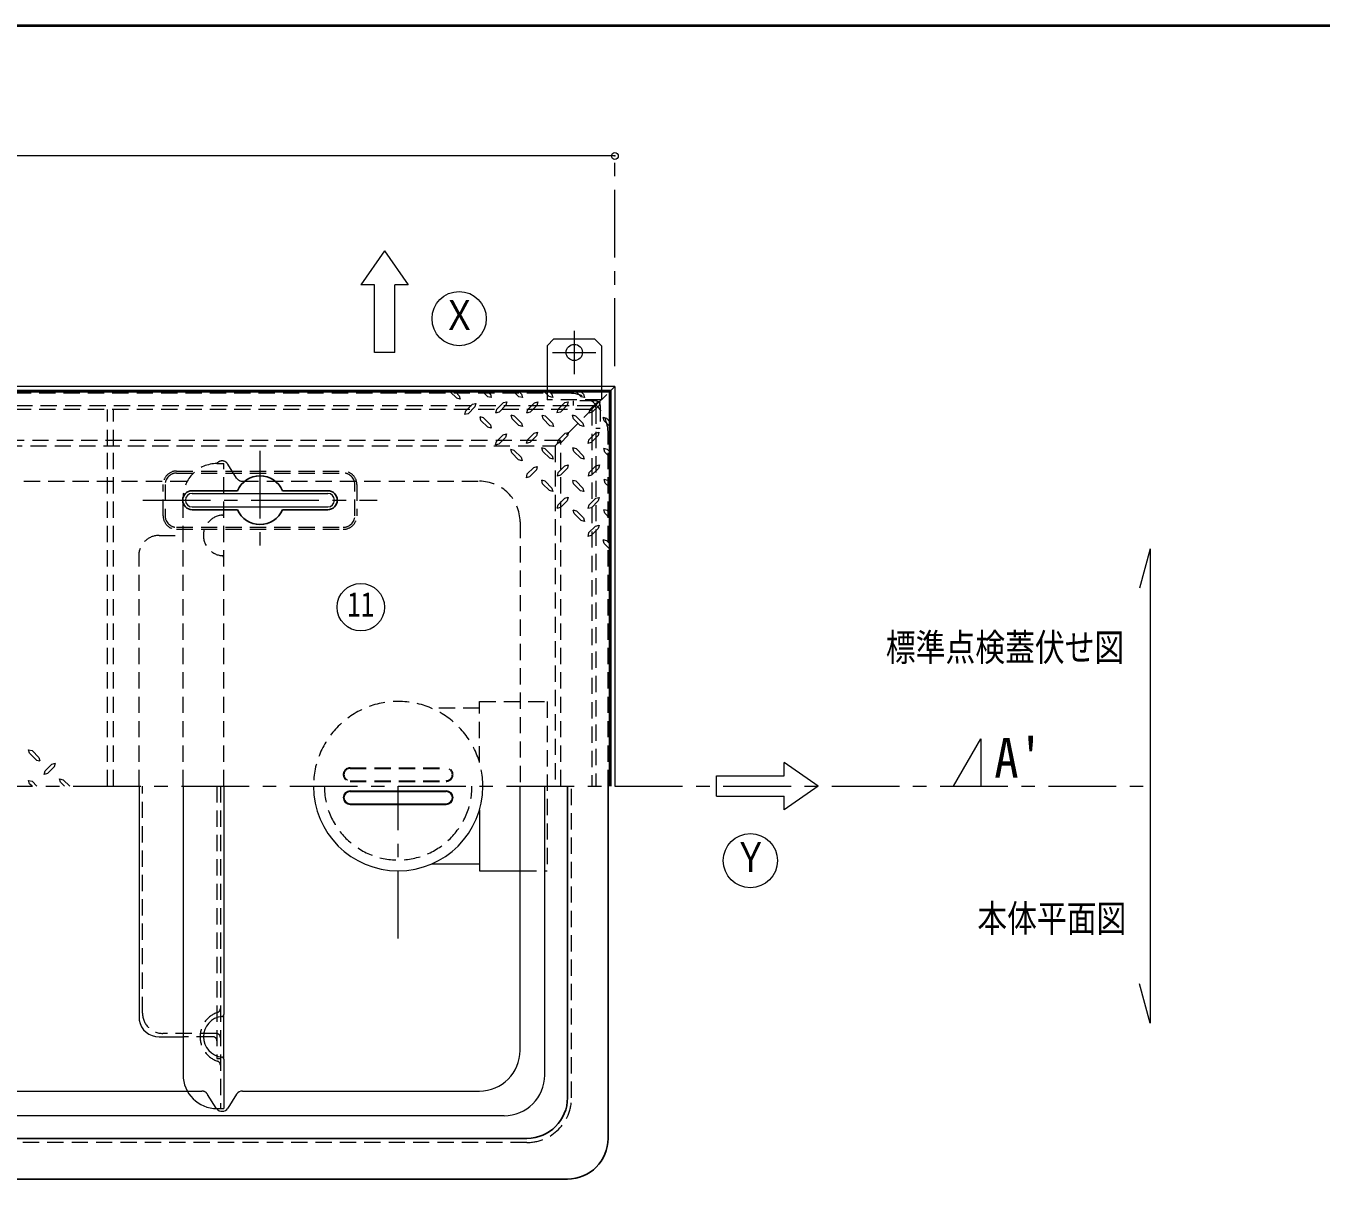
# Model space of a CAD drawing. Units: millimetres at full size, sheet at 1:10; details may follow other scales. Extents: x -2106 to 1944, y -1394 to 1416.
# Drawn here: x -1060 to -104, y 565 to 1416 of the extents above; entities that cross this region are included whole.
import ezdxf
from ezdxf.enums import TextEntityAlignment as Align

# ---------------------------------------------------------------- set-up
doc = ezdxf.new("R2010")
doc.units = ezdxf.units.MM
doc.header["$LTSCALE"] = 10
doc.header["$PDMODE"] = 32
doc.header["$PDSIZE"] = 5
doc.linetypes.add('CHAIN1', pattern=[8, 5, -1, 1, -1])
doc.linetypes.add('DASHED1', pattern=[1.8, 1.2, -0.6])
doc.layers.add('0-0_ﾚｲﾔ1', color=4, linetype='Continuous', lineweight=9)
doc.styles.add('ＭＳ ゴシック', font='')
doc.styles.get('ＭＳ ゴシック').set_extended_font_data('MS Gothic')

msp = doc.modelspace()

# ---------------------------------------------------------------- linework, layer by layer
at = {"layer": '0-0_ﾚｲﾔ1', "color": 1, "lineweight": 40}
msp.add_line((1944.28, 1416.27), (-2105.72, 1416.27), dxfattribs=at)
at = {"layer": '0-0_ﾚｲﾔ1'}
for p, q in [((-625.72, 1320.27), (-1665.72, 1320.27)), ((-670.72, 1185.27), (-675.72, 1180.27)), ((-675.72, 1180.27), (-675.72, 1150.27)), ((-670.72, 1185.27), (-640.72, 1185.27)), ((-635.72, 1180.27), (-640.72, 1185.27)), ((-635.72, 1180.27), (-635.72, 1150.27)), ((-628.72, 1147.27), (-629.72, 1146.27)), ((-747.28, 1146.27), (-742.42, 1141.53)), ((-723.14, 1146.27), (-719.52, 1142.66)), ((-716.95, 1142.01), (-719.52, 1142.66)), ((-719.44, 1146.27), (-717.67, 1144.5)), ((-717.67, 1144.5), (-716.95, 1142.01)), ((-700.23, 1146.27), (-696.62, 1142.66)), ((-694.05, 1141.93), (-696.62, 1142.66)), ((-696.46, 1146.27), (-694.69, 1144.5)), ((-694.69, 1144.5), (-694.05, 1141.93)), ((-677.6, 1146.27), (-674.2, 1142.74)), ((-671.63, 1142.09), (-674.2, 1142.74)), ((-673.96, 1146.27), (-672.27, 1144.59)), ((-672.27, 1144.59), (-671.63, 1142.09)), ((-654.35, 1146.27), (-650.73, 1142.66)), ((-648.16, 1141.93), (-650.73, 1142.66)), ((-650.65, 1146.27), (-648.89, 1144.5)), ((-648.89, 1144.5), (-648.16, 1141.93)), ((-736.07, 1131.89), (-736.72, 1129.4)), ((-734.14, 1130.04), (-736.72, 1129.4)), ((-734.14, 1130.04), (-729.08, 1135.1)), ((-713.17, 1133.09), (-713.81, 1130.6)), ((-711.24, 1131.25), (-713.81, 1130.6)), ((-711.24, 1131.25), (-706.18, 1136.31)), ((-701.68, 1126.34), (-702.32, 1128.92)), ((-699.83, 1128.27), (-702.32, 1128.92)), ((-699.83, 1128.27), (-694.77, 1123.13)), ((-690.27, 1133.01), (-690.91, 1130.52)), ((-688.34, 1131.17), (-690.91, 1130.52)), ((-688.34, 1131.17), (-683.28, 1136.23)), ((-678.78, 1126.26), (-679.42, 1128.84)), ((-676.93, 1128.19), (-679.42, 1128.84)), ((-676.93, 1128.19), (-671.87, 1123.05)), ((-667.85, 1133.17), (-668.49, 1130.68)), ((-665.92, 1131.33), (-668.49, 1130.68)), ((-665.92, 1131.33), (-660.86, 1136.39)), ((-656.36, 1126.42), (-657, 1129)), ((-654.51, 1128.35), (-657, 1129)), ((-654.51, 1128.35), (-649.45, 1123.21)), ((-644.39, 1133.01), (-645.03, 1130.52)), ((-642.46, 1131.17), (-645.03, 1130.52)), ((-642.46, 1131.17), (-637.39, 1136.23)), ((-724.58, 1125.14), (-725.22, 1127.71)), ((-722.73, 1127.07), (-725.22, 1127.71)), ((-724.58, 1125.14), (-719.52, 1120.08)), ((-722.73, 1127.07), (-717.67, 1121.92)), ((-716.95, 1119.43), (-719.52, 1120.08)), ((-717.67, 1121.92), (-716.95, 1119.43)), ((-701.68, 1126.34), (-696.62, 1121.28)), ((-694.05, 1120.64), (-696.62, 1121.28)), ((-694.77, 1123.13), (-694.05, 1120.64)), ((-678.78, 1126.26), (-673.72, 1121.2)), ((-671.14, 1120.56), (-673.72, 1121.2)), ((-671.87, 1123.05), (-671.14, 1120.56)), ((-656.36, 1126.42), (-651.3, 1121.36)), ((-648.72, 1120.72), (-651.3, 1121.36)), ((-649.45, 1123.21), (-648.72, 1120.72)), ((-631.77, 1126.67), (-634.34, 1127.31)), ((-633.62, 1124.74), (-634.34, 1127.31)), ((-633.62, 1124.74), (-629.72, 1120.84)), ((-631.77, 1126.67), (-629.72, 1124.32)), ((-713.41, 1109.39), (-714.06, 1106.9)), ((-711.48, 1107.54), (-706.42, 1112.6)), ((-690.51, 1110.59), (-691.15, 1108.1)), ((-688.58, 1108.75), (-683.52, 1113.81)), ((-667.61, 1110.51), (-668.25, 1108.02)), ((-665.68, 1108.67), (-660.62, 1113.73)), ((-645.19, 1110.67), (-645.83, 1108.18)), ((-643.26, 1108.83), (-638.2, 1113.89)), ((-711.48, 1107.54), (-714.06, 1106.9)), ((-701.84, 1101.11), (-702.48, 1103.68)), ((-699.99, 1103.04), (-702.48, 1103.68)), ((-701.84, 1101.11), (-696.78, 1096.05)), ((-699.99, 1103.04), (-694.93, 1097.9)), ((-688.58, 1108.75), (-691.15, 1108.1)), ((-678.94, 1102.32), (-679.58, 1104.89)), ((-677.09, 1104.25), (-679.58, 1104.89)), ((-678.94, 1102.32), (-673.88, 1097.25)), ((-677.09, 1104.25), (-672.03, 1099.1)), ((-665.68, 1108.67), (-668.25, 1108.02)), ((-656.04, 1102.24), (-656.68, 1104.81)), ((-654.19, 1104.17), (-656.68, 1104.81)), ((-656.04, 1102.24), (-650.97, 1097.17)), ((-654.19, 1104.17), (-649.13, 1099.02)), ((-643.26, 1108.83), (-645.83, 1108.18)), ((-631.29, 1103.68), (-633.86, 1104.33)), ((-633.14, 1101.75), (-633.86, 1104.33)), ((-633.14, 1101.75), (-629.72, 1098.34)), ((-631.29, 1103.68), (-629.72, 1102.12)), ((-694.21, 1095.41), (-696.78, 1096.05)), ((-694.93, 1097.9), (-694.21, 1095.41)), ((-671.31, 1096.61), (-673.88, 1097.25)), ((-672.03, 1099.1), (-671.31, 1096.61)), ((-648.4, 1096.53), (-650.97, 1097.17)), ((-649.13, 1099.02), (-648.4, 1096.53)), ((-690.67, 1085.36), (-691.31, 1082.87)), ((-688.74, 1083.51), (-691.31, 1082.87)), ((-688.74, 1083.51), (-683.68, 1088.58)), ((-679.1, 1078.37), (-679.74, 1080.94)), ((-677.25, 1080.3), (-679.74, 1080.94)), ((-667.77, 1086.57), (-668.41, 1084.08)), ((-665.84, 1084.72), (-668.41, 1084.08)), ((-665.84, 1084.72), (-660.78, 1089.78)), ((-656.2, 1078.29), (-656.84, 1080.86)), ((-654.35, 1080.22), (-656.84, 1080.86)), ((-644.87, 1086.49), (-645.51, 1084)), ((-642.94, 1084.64), (-645.51, 1084)), ((-642.94, 1084.64), (-637.88, 1089.7)), ((-630.97, 1080.86), (-633.54, 1081.5)), ((-632.89, 1078.93), (-633.54, 1081.5)), ((-630.97, 1080.86), (-629.72, 1079.62)), ((-679.1, 1078.37), (-674.04, 1073.31)), ((-677.25, 1080.3), (-672.19, 1075.16)), ((-671.47, 1072.67), (-674.04, 1073.31)), ((-672.19, 1075.16), (-671.47, 1072.67)), ((-656.2, 1078.29), (-651.14, 1073.23)), ((-654.35, 1080.22), (-649.29, 1075.08)), ((-648.56, 1072.59), (-651.14, 1073.23)), ((-649.29, 1075.08), (-648.56, 1072.59)), ((-632.89, 1078.93), (-629.72, 1075.76)), ((-667.93, 1062.62), (-668.57, 1060.13)), ((-666, 1060.77), (-660.94, 1065.84)), ((-645.03, 1062.54), (-645.67, 1060.05)), ((-643.1, 1060.69), (-638.04, 1065.75)), ((-666, 1060.77), (-668.57, 1060.13)), ((-653.95, 1058.28), (-656.52, 1058.92)), ((-655.8, 1056.35), (-656.52, 1058.92)), ((-655.8, 1056.35), (-650.73, 1051.37)), ((-653.95, 1058.28), (-648.89, 1053.22)), ((-648.89, 1053.22), (-648.16, 1050.65)), ((-643.1, 1060.69), (-645.67, 1060.05)), ((-631.37, 1058.6), (-633.94, 1059.25)), ((-633.22, 1056.67), (-633.94, 1059.25)), ((-633.22, 1056.67), (-629.72, 1053.04)), ((-631.37, 1058.6), (-629.72, 1056.96)), ((-648.16, 1050.65), (-650.73, 1051.37)), ((-645.11, 1042.13), (-645.75, 1039.56)), ((-645.11, 1042.13), (-640.05, 1047.19)), ((-643.18, 1040.28), (-638.2, 1045.34)), ((-643.18, 1040.28), (-645.75, 1039.56)), ((-631.77, 1036.34), (-634.34, 1036.99)), ((-633.62, 1034.42), (-634.34, 1036.99)), ((-633.62, 1034.42), (-629.72, 1030.36)), ((-631.77, 1036.34), (-629.72, 1034.3)), ((-1058.49, 882.11), (-1055.92, 881.47)), ((-1057.77, 879.62), (-1058.49, 882.11)), ((-1052.71, 874.48), (-1057.77, 879.62)), ((-1050.86, 876.41), (-1055.92, 881.47)), ((-1052.71, 874.48), (-1050.22, 873.84)), ((-1050.86, 876.41), (-1050.22, 873.84)), ((-1041.3, 871.5), (-1046.36, 866.44)), ((-1041.3, 871.5), (-1038.72, 872.15)), ((-1039.37, 869.66), (-1038.72, 872.15)), ((-1058.49, 859.53), (-1055.92, 858.89)), ((-1057.77, 857.04), (-1058.49, 859.53)), ((-1056, 855.27), (-1057.77, 857.04)), ((-1052.31, 855.27), (-1055.92, 858.89)), ((-1028.16, 855.27), (-1033.02, 860.01)), ((-976.97, 855.27), (-976.97, 682.55)), ((-821.22, 851.77), (-750.22, 851.77)), ((-695.72, 660.27), (-695.72, 855.27)), ((-677.51, 642.06), (-677.51, 855.27)), ((-821.22, 841.77), (-750.22, 841.77)), ((-725.72, 837.77), (-725.72, 792.77)), ((-725.72, 797.77), (-761.23, 797.77)), ((-725.72, 792.77), (-695.72, 792.77)), ((-914.47, 653.84), (-914.47, 686.7)), ((-962.22, 670.27), (-944.47, 670.27)), ((-1350.04, 630.27), (-941.4, 630.27)), ((-904.95, 627.95), (-911.5, 617.6)), ((-900.72, 630.27), (-725.72, 630.27)), ((-707.51, 612.06), (-1583.93, 612.06))]:
    msp.add_line(p, q, dxfattribs=at)
at = {"layer": '0-0_ﾚｲﾔ1', "linetype": 'CHAIN1'}
for p, q in [((-625.72, 1165.27), (-625.72, 1320.27)), ((-655.72, 1191.27), (-655.72, 1159.27)), ((-671.72, 1175.27), (-639.72, 1175.27)), ((-887.72, 1102.77), (-887.72, 1029.77)), ((-974.22, 1066.27), (-801.22, 1066.27)), ((-1985.72, 855.27), (-230.72, 855.27)), ((-785.72, 742.77), (-785.72, 855.27))]:
    msp.add_line(p, q, dxfattribs=at)
at = {"layer": '0-0_ﾚｲﾔ1', "color": 7, "lineweight": 18}
for p, q in [((-795.72, 1250.27), (-813.22, 1225.27)), ((-795.72, 1250.27), (-778.22, 1225.27)), ((-788.22, 1175.27), (-788.22, 1225.27)), ((-778.22, 1225.27), (-788.22, 1225.27)), ((-788.22, 1175.27), (-803.22, 1175.27)), ((-625.72, 1150.27), (-1665.72, 1150.27)), ((-628.72, 1147.27), (-1662.72, 1147.27)), ((-628.72, 1147.27), (-625.72, 1150.27)), ((-628.72, 1147.27), (-628.72, 855.27)), ((-625.72, 1150.27), (-625.72, 855.27)), ((-937.72, 1071.27), (-837.72, 1071.27)), ((-937.72, 1061.27), (-837.72, 1061.27)), ((-230.72, 1030.27), (-238.48, 1001.29)), ((-230.72, 1030.27), (-230.72, 680.27)), ((-475.72, 855.27), (-500.72, 872.77)), ((-550.72, 847.77), (-550.72, 862.77)), ((-944.47, 855.27), (-944.47, 642.27)), ((-914.47, 855.27), (-914.47, 686.7)), ((-821.22, 851.27), (-750.22, 851.27)), ((-475.72, 855.27), (-500.72, 837.77)), ((-821.22, 842.27), (-750.22, 842.27)), ((-550.72, 847.77), (-500.72, 847.77)), ((-500.72, 837.77), (-500.72, 847.77)), ((-230.72, 680.27), (-238.48, 709.25)), ((-914.47, 653.84), (-914.47, 617.27)), ((-919.47, 617.27), (-914.47, 617.27))]:
    msp.add_line(p, q, dxfattribs=at)
at = {"layer": '0-0_ﾚｲﾔ1', "linetype": 'DASHED1'}
for p, q in [((-675.72, 1150.27), (-675.72, 1140.27)), ((-635.72, 1150.27), (-635.72, 1140.27)), ((-660.72, 1145.27), (-1630.72, 1145.27)), ((-635.72, 1140.27), (-675.72, 1140.27)), ((-656.52, 1139.47), (-656.52, 1136.27)), ((-639.72, 1139.47), (-656.52, 1139.47)), ((-640.19, 1135.8), (-629.72, 1146.27)), ((-642.72, 1133.27), (-1120.22, 1133.27)), ((-1000.22, 1106.27), (-1000.22, 1133.27)), ((-995.72, 1106.27), (-995.72, 1133.27)), ((-642.72, 1133.27), (-642.72, 855.27)), ((-636.52, 1136.27), (-636.52, 1119.47)), ((-639.72, 1119.47), (-636.52, 1119.47)), ((-665.72, 1110.27), (-1625.72, 1110.27)), ((-665.72, 855.27), (-665.72, 1110.27)), ((-630.72, 855.27), (-630.72, 1115.27)), ((-919.47, 1093.27), (-914.47, 1093.27)), ((-914.47, 855.27), (-914.47, 1093.27)), ((-904.95, 1082.6), (-911.5, 1092.95)), ((-1350.04, 1080.27), (-941.4, 1080.27)), ((-900.72, 1080.27), (-725.72, 1080.27)), ((-944.47, 855.27), (-944.47, 1068.27)), ((-695.72, 1050.27), (-695.72, 855.27)), ((-962.22, 1040.27), (-944.47, 1040.27)), ((-976.97, 855.27), (-976.97, 1028)), ((-725.72, 912.77), (-761.23, 912.77)), ((-725.72, 872.77), (-725.72, 917.77)), ((-821.22, 868.77), (-750.22, 868.77)), ((-821.22, 868.27), (-750.22, 868.27)), ((-974.47, 687.77), (-974.47, 855.27)), ((-916.97, 855.27), (-916.97, 617.27)), ((-821.22, 859.27), (-750.22, 859.27)), ((-821.22, 858.77), (-750.22, 858.77)), ((-695.72, 792.77), (-675.72, 792.77)), ((-919.97, 672.77), (-959.47, 672.77)), ((-922.47, 670.27), (-944.47, 670.27)), ((-941.4, 630.27), (-930.72, 630.27)), ((-919.95, 617.6), (-926.5, 627.95))]:
    msp.add_line(p, q, dxfattribs=at)
at = {"layer": '0-0_ﾚｲﾔ1', "color": 5, "lineweight": 25}
for p, q in [((-629.72, 1146.27), (-1661.72, 1146.27)), ((-629.72, 855.27), (-629.72, 1146.27)), ((-937.72, 1073.27), (-904.3, 1073.27)), ((-871.14, 1073.27), (-837.72, 1073.27)), ((-937.72, 1059.27), (-904.3, 1059.27)), ((-871.14, 1059.27), (-837.72, 1059.27)), ((-660.72, 625.27), (-660.72, 855.27)), ((-630.72, 595.27), (-630.72, 855.27)), ((-690.72, 595.27), (-1600.72, 595.27)), ((-660.72, 565.27), (-1630.72, 565.27))]:
    msp.add_line(p, q, dxfattribs=at)
at = {"layer": '0-0_ﾚｲﾔ1', "color": 7, "linetype": 'DASHED1', "lineweight": 18}
for p, q in [((-1121.62, 1136.27), (-641.32, 1136.27)), ((-640.19, 1135.8), (-669.72, 1106.27)), ((-639.72, 1134.67), (-639.72, 855.27)), ((-1093.22, 1106.27), (-669.72, 1106.27)), ((-1000.22, 855.27), (-1000.22, 1106.27)), ((-995.72, 855.27), (-995.72, 1106.27)), ((-669.72, 1106.27), (-669.72, 855.27)), ((-949.22, 1087.77), (-826.22, 1087.77)), ((-949.22, 1086.27), (-826.22, 1086.27)), ((-959.22, 1054.77), (-959.22, 1077.77)), ((-957.72, 1077.77), (-957.72, 1054.77)), ((-817.72, 1054.77), (-817.72, 1077.77)), ((-816.22, 1077.77), (-816.22, 1054.77)), ((-949.22, 1046.27), (-826.22, 1046.27)), ((-949.22, 1044.77), (-826.22, 1044.77)), ((-657.72, 625.27), (-657.72, 855.27)), ((-690.72, 592.27), (-1600.72, 592.27))]:
    msp.add_line(p, q, dxfattribs=at)
at = {"layer": '0-0_ﾚｲﾔ1', "color": 7, "lineweight": 18}
for points in [[(-803.22, 1175.27), (-803.22, 1225.27), (-813.22, 1225.27)], [(-550.72, 862.77), (-500.72, 862.77), (-500.72, 872.77)]]:
    msp.add_lwpolyline(points, dxfattribs=at)
at = {"layer": '0-0_ﾚｲﾔ1'}
for points in [[(-743.47, 1146.27), (-740.57, 1143.38), (-739.85, 1140.81), (-742.42, 1141.53)], [(-713.17, 1133.09), (-708.03, 1138.24), (-705.54, 1138.88), (-706.18, 1136.31)], [(-690.27, 1133.01), (-685.13, 1138.16), (-682.64, 1138.8), (-683.28, 1136.23)], [(-667.85, 1133.17), (-662.71, 1138.32), (-660.22, 1138.96), (-660.86, 1136.39)], [(-644.39, 1133.01), (-639.24, 1138.16), (-636.75, 1138.8), (-637.39, 1136.23)], [(-736.07, 1131.89), (-730.93, 1137.03), (-728.44, 1137.67), (-729.08, 1135.1)], [(-713.41, 1109.39), (-708.27, 1114.53), (-705.78, 1115.17), (-706.42, 1112.6)], [(-690.51, 1110.59), (-685.37, 1115.74), (-682.88, 1116.38), (-683.52, 1113.81)], [(-667.61, 1110.51), (-662.47, 1115.66), (-659.97, 1116.3), (-660.62, 1113.73)], [(-645.19, 1110.67), (-640.05, 1115.82), (-637.56, 1116.46), (-638.2, 1113.89)], [(-690.67, 1085.36), (-685.53, 1090.5), (-683.04, 1091.15), (-683.68, 1088.58)], [(-667.77, 1086.57), (-662.63, 1091.71), (-660.14, 1092.35), (-660.78, 1089.78)], [(-644.87, 1086.49), (-639.72, 1091.63), (-637.23, 1092.27), (-637.88, 1089.7)], [(-667.93, 1062.62), (-662.79, 1067.76), (-660.3, 1068.41), (-660.94, 1065.84)], [(-645.03, 1062.54), (-639.89, 1067.68), (-637.39, 1068.33), (-638.04, 1065.75)], [(-640.05, 1047.19), (-637.47, 1047.92), (-638.2, 1045.34)], [(-1039.37, 869.66), (-1044.51, 864.51), (-1047, 863.87), (-1046.36, 866.44)], [(-1031.97, 855.27), (-1034.87, 858.17), (-1035.59, 860.74), (-1033.02, 860.01)]]:
    msp.add_lwpolyline(points, dxfattribs=at)
at = {"layer": '0-0_ﾚｲﾔ1', "linetype": 'DASHED1'}
for points in [[(-725.72, 917.77), (-675.72, 917.77), (-675.72, 792.77)], [(-919.47, 855.27), (-919.47, 654.27), (-916.97, 654.27)]]:
    msp.add_lwpolyline(points, dxfattribs=at)
at = {"layer": '0-0_ﾚｲﾔ1', "linetype": 'CHAIN1'}
msp.add_lwpolyline([(-375.72, 855.27), (-355.72, 890.27), (-355.72, 855.27)], dxfattribs=at)
at = {"layer": '0-0_ﾚｲﾔ1', "color": 7, "lineweight": 18}
for centre, radius in [((-740.72, 1200.27), 20), ((-813.31, 987.31), 17.5), ((-525.72, 800.27), 20)]:
    msp.add_circle(centre, radius, dxfattribs=at)
at = {"layer": '0-0_ﾚｲﾔ1'}
msp.add_circle((-655.72, 1175.27), 6, dxfattribs=at)
at = {"layer": '0-0_ﾚｲﾔ1', "linetype": 'DASHED1'}
for centre, radius, start, end in [((-660.72, 1115.27), 30, 0, 90), ((-639.72, 1136.27), 3.2, 0, 90), ((-919.47, 1068.27), 25, 90, 180), ((-915.72, 1090.27), 5, 32.33353, 143.14814), ((-900.72, 1085.27), 5, 212.33353, 270), ((-725.72, 1050.27), 30, 0, 90), ((-914.47, 1040.27), 15, 95.21591, 264.78409), ((-915.97, 1056.7), 1.5, 275.21591, 0), ((-962.22, 1025.27), 15, 90, 169.52469), ((-915.97, 1023.84), 1.5, 0, 84.78409), ((-785.72, 855.27), 62.5, 0, 180), ((-821.22, 863.77), 5, 90, 270), ((-821.22, 863.77), 4.5, 90, 270), ((-750.22, 863.77), 5, 270, 90), ((-750.22, 863.77), 4.5, 270, 90), ((-785.72, 855.27), 54.5, 180, 360), ((-919.97, 691.13), 3, 288.553, 360), ((-959.47, 687.77), 15, 180, 270), ((-912.97, 670.27), 19, 108.553, 251.447), ((-922.47, 667.27), 3, 0, 90), ((-919.97, 669.77), 3, 0, 90), ((-919.97, 649.42), 3, 0, 71.447), ((-930.72, 625.27), 5, 32.33353, 90), ((-915.72, 620.27), 5, 212.33353, 216.85186)]:
    msp.add_arc(centre, radius, start, end, dxfattribs=at)
at = {"layer": '0-0_ﾚｲﾔ1', "color": 7, "linetype": 'DASHED1', "lineweight": 18}
for centre, radius, start, end in [((-641.32, 1134.67), 1.6, 0, 90), ((-949.22, 1077.77), 10, 90, 180), ((-949.22, 1077.77), 8.5, 90, 180), ((-826.22, 1077.77), 10, 0, 90), ((-826.22, 1077.77), 8.5, 0, 90), ((-949.22, 1054.77), 10, 180, 270), ((-949.22, 1054.77), 8.5, 180, 270), ((-826.22, 1054.77), 10, 270, 0), ((-826.22, 1054.77), 8.5, 270, 0), ((-690.72, 625.27), 33, 270, 0)]:
    msp.add_arc(centre, radius, start, end, dxfattribs=at)
at = {"layer": '0-0_ﾚｲﾔ1', "color": 5, "lineweight": 25}
for centre, radius, start, end in [((-887.72, 1066.27), 18, 22.88538, 157.11462), ((-937.72, 1066.27), 7, 90, 270), ((-837.72, 1066.27), 7, 270, 90), ((-887.72, 1066.27), 18, 202.88538, 337.11462), ((-690.72, 625.27), 30, 270, 0), ((-660.72, 595.27), 30, 270, 0)]:
    msp.add_arc(centre, radius, start, end, dxfattribs=at)
at = {"layer": '0-0_ﾚｲﾔ1', "color": 7, "lineweight": 18}
for centre, radius, start, end in [((-937.72, 1066.27), 5, 90, 270), ((-837.72, 1066.27), 5, 270, 90), ((-785.72, 855.27), 62.5, 180, 360), ((-821.22, 846.77), 4.5, 90, 270), ((-750.22, 846.77), 4.5, 270, 90), ((-914.47, 670.27), 15, 95.21591, 264.78409), ((-915.97, 686.7), 1.5, 275.21591, 0), ((-915.97, 653.84), 1.5, 0, 84.78409), ((-919.47, 642.27), 25, 180, 270)]:
    msp.add_arc(centre, radius, start, end, dxfattribs=at)
at = {"layer": '0-0_ﾚｲﾔ1'}
for centre, radius, start, end in [((-821.22, 846.77), 5, 90, 270), ((-750.22, 846.77), 5, 270, 90), ((-962.22, 685.27), 15, 190.47531, 270), ((-725.72, 660.27), 30, 270, 0), ((-707.51, 642.06), 30, 270, 0), ((-900.72, 625.27), 5, 90, 147.66647), ((-915.72, 620.27), 5, 216.85186, 327.66647)]:
    msp.add_arc(centre, radius, start, end, dxfattribs=at)
at = {"layer": '0-0_ﾚｲﾔ1', "color": 1}
msp.add_point((-625.72, 1320.27), dxfattribs=at)

# ---------------------------------------------------------------- texts
at = {"layer": '0-0_ﾚｲﾔ1', "color": 7, "style": 'ＭＳ ゴシック'}
for s, height, width, p in [('Ｘ', 21.99, 0.85, (-753.22, 1185.27)), ('11', 18.33, 0.8, (-823.31, 974.81)), ('標準点検蓋伏せ図', 20.16, 0.8, (-425.72, 941.52)), ("A'", 29.33, 0.9, (-345.72, 852.77)), ('Ｙ', 21.99, 0.85, (-538.22, 785.27)), ('本体平面図', 20.16, 0.8, (-358.22, 741.52))]:
    msp.add_text(s, height=height, dxfattribs=dict(at, width=width)).set_placement(p, align=Align.BOTTOM_LEFT)

doc.saveas('drawing.dxf')
